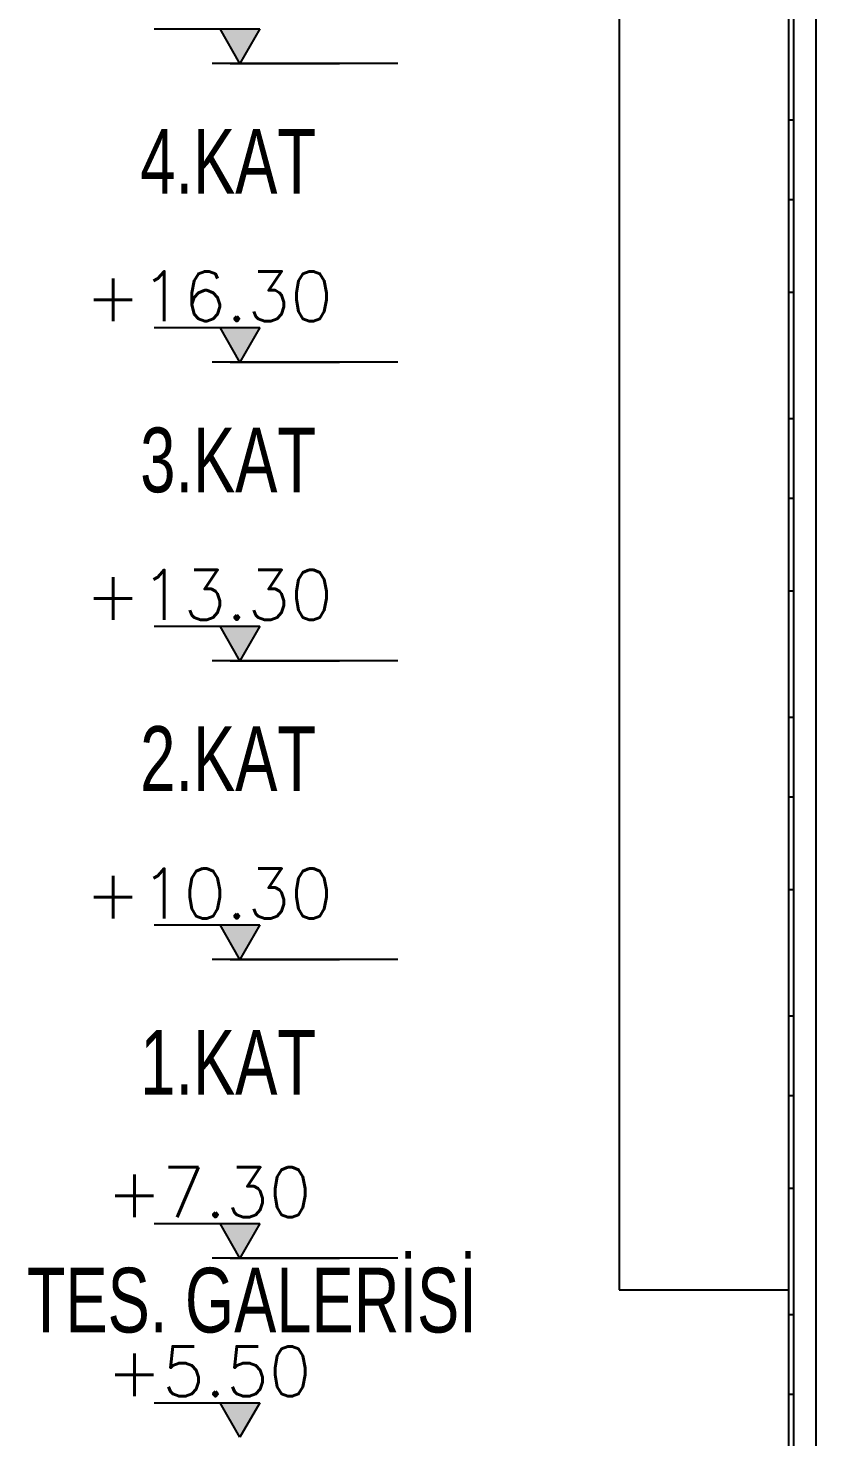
# Model space of a CAD drawing. Header units: inches. Extents: x -7543 to -822, y 102837 to 190349.
# Drawn here: x -837.4784 to -837.4389, y 102836.7632 to 102836.834 of the extents above; entities that cross this region are included whole.
import ezdxf
from ezdxf.enums import TextEntityAlignment as Align

# ---------------------------------------------------------------- set-up
doc = ezdxf.new("R2010")
doc.units = ezdxf.units.IN
doc.header["$MEASUREMENT"] = 0
doc.linetypes.add('ACAD_ISO07W100', pattern=[3, 0, -3])
doc.layers.add('TARAMA', color=8, linetype='Continuous', lineweight=25)
doc.styles.add('MEKAN', font='arial.ttf', dxfattribs={"width": 0.7, "height": 30})
doc.styles.add('ÖLÇÜ', font='simplex.shx')

msp = doc.modelspace()

# ---------------------------------------------------------------- hatches: boundary and pattern name
at = {"layer": 'TARAMA'}
for points in [[(-837.466793, 102836.833919), (-837.468793, 102836.833919), (-837.467793, 102836.832187)], [(-837.466793, 102836.818919), (-837.468793, 102836.818919), (-837.467793, 102836.817187)], [(-837.466793, 102836.803919), (-837.468793, 102836.803919), (-837.467793, 102836.802187)], [(-837.466793, 102836.788919), (-837.468793, 102836.788919), (-837.467793, 102836.787187)], [(-837.466793, 102836.773919), (-837.468793, 102836.773919), (-837.467793, 102836.772187)], [(-837.466793, 102836.764919), (-837.468793, 102836.764919), (-837.467793, 102836.763187)]]:
    msp.add_hatch(color=2, dxfattribs=at).paths.add_polyline_path(points)

# ---------------------------------------------------------------- linework, layer by layer
for p, q in [((-837.448747, 102836.881687), (-837.448747, 102836.770587)), ((-837.438872, 102836.877037), (-837.438872, 102836.735812)), ((-837.440247, 102836.848037), (-837.440247, 102836.831437)), ((-837.439997, 102836.848037), (-837.439997, 102836.831437)), ((-837.440247, 102836.833037), (-837.440247, 102836.816437)), ((-837.439997, 102836.833037), (-837.439997, 102836.816437)), ((-837.440247, 102836.829357), (-837.439997, 102836.829357)), ((-837.440247, 102836.825348), (-837.439997, 102836.825348)), ((-837.440247, 102836.8207), (-837.439997, 102836.8207)), ((-837.440247, 102836.818037), (-837.440247, 102836.801437)), ((-837.439997, 102836.818037), (-837.439997, 102836.801437)), ((-837.440247, 102836.814357), (-837.439997, 102836.814357)), ((-837.440247, 102836.810348), (-837.439997, 102836.810348)), ((-837.440247, 102836.8057), (-837.439997, 102836.8057)), ((-837.440247, 102836.803037), (-837.440247, 102836.786437)), ((-837.439997, 102836.803037), (-837.439997, 102836.786437)), ((-837.440247, 102836.799357), (-837.439997, 102836.799357)), ((-837.440247, 102836.795348), (-837.439997, 102836.795348)), ((-837.440247, 102836.7907), (-837.439997, 102836.7907)), ((-837.440247, 102836.788037), (-837.440247, 102836.735687)), ((-837.439997, 102836.788037), (-837.439997, 102836.735687)), ((-837.440247, 102836.784357), (-837.439997, 102836.784357)), ((-837.440247, 102836.780348), (-837.439997, 102836.780348)), ((-837.440247, 102836.7757), (-837.439997, 102836.7757)), ((-837.448747, 102836.770587), (-837.440247, 102836.770587)), ((-837.440247, 102836.769357), (-837.439997, 102836.769357)), ((-837.440247, 102836.765348), (-837.439997, 102836.765348))]:
    msp.add_line(p, q, dxfattribs=at)
at = {"layer": 'TARAMA', "color": 2}
for p, q in [((-837.4721, 102836.833919), (-837.466793, 102836.833919)), ((-837.467793, 102836.832187), (-837.468793, 102836.833919)), ((-837.466793, 102836.833919), (-837.467793, 102836.832187)), ((-837.468293, 102836.832187), (-837.462793, 102836.832187)), ((-837.4721, 102836.818919), (-837.466793, 102836.818919)), ((-837.467793, 102836.817187), (-837.468793, 102836.818919)), ((-837.466793, 102836.818919), (-837.467793, 102836.817187)), ((-837.468293, 102836.817187), (-837.462793, 102836.817187)), ((-837.4721, 102836.803919), (-837.466793, 102836.803919)), ((-837.467793, 102836.802187), (-837.468793, 102836.803919)), ((-837.466793, 102836.803919), (-837.467793, 102836.802187)), ((-837.468293, 102836.802187), (-837.462793, 102836.802187)), ((-837.4721, 102836.788919), (-837.466793, 102836.788919)), ((-837.467793, 102836.787187), (-837.468793, 102836.788919)), ((-837.466793, 102836.788919), (-837.467793, 102836.787187)), ((-837.468293, 102836.787187), (-837.462793, 102836.787187)), ((-837.4721, 102836.773919), (-837.466793, 102836.773919)), ((-837.467793, 102836.772187), (-837.468793, 102836.773919)), ((-837.466793, 102836.773919), (-837.467793, 102836.772187)), ((-837.468293, 102836.772187), (-837.462793, 102836.772187)), ((-837.4721, 102836.764919), (-837.466793, 102836.764919)), ((-837.467793, 102836.763187), (-837.468793, 102836.764919)), ((-837.466793, 102836.764919), (-837.467793, 102836.763187))]:
    msp.add_line(p, q, dxfattribs=at)
at = {"layer": 'TARAMA', "color": 2, "linetype": 'ACAD_ISO07W100', "ltscale": 3}
for p, q in [((-837.459873, 102836.832187), (-837.469192, 102836.832187)), ((-837.459873, 102836.817187), (-837.469192, 102836.817187)), ((-837.459873, 102836.802187), (-837.469192, 102836.802187)), ((-837.459873, 102836.787187), (-837.469192, 102836.787187)), ((-837.459873, 102836.772187), (-837.469192, 102836.772187))]:
    msp.add_line(p, q, dxfattribs=at)

# ---------------------------------------------------------------- texts
at = {"layer": 'TARAMA', "color": 2, "style": 'MEKAN', "width": 0.7}
for s, p in [('4.KAT', (-837.472803, 102836.825648)), ('3.KAT', (-837.472803, 102836.810648)), ('2.KAT', (-837.472803, 102836.795648)), ('1.KAT', (-837.472803, 102836.780398)), ('TES. GALERİSİ', (-837.478503, 102836.768448))]:
    msp.add_text(s, height=0.00325, dxfattribs=at).set_placement(p)
at = {"layer": 'TARAMA', "color": 2, "style": 'ÖLÇÜ'}
for tag, p in [('+16.30', (-837.469349, 102836.819244)), ('+13.30', (-837.469349, 102836.804244)), ('+10.30', (-837.469349, 102836.789244)), ('+7.30', (-837.469349, 102836.774244)), ('+5.50', (-837.469349, 102836.765244))]:
    msp.add_attdef(tag, text='%%p0.00', height=0.0025, dxfattribs=at).set_placement(p, align=Align.CENTER)

doc.saveas('drawing.dxf')
